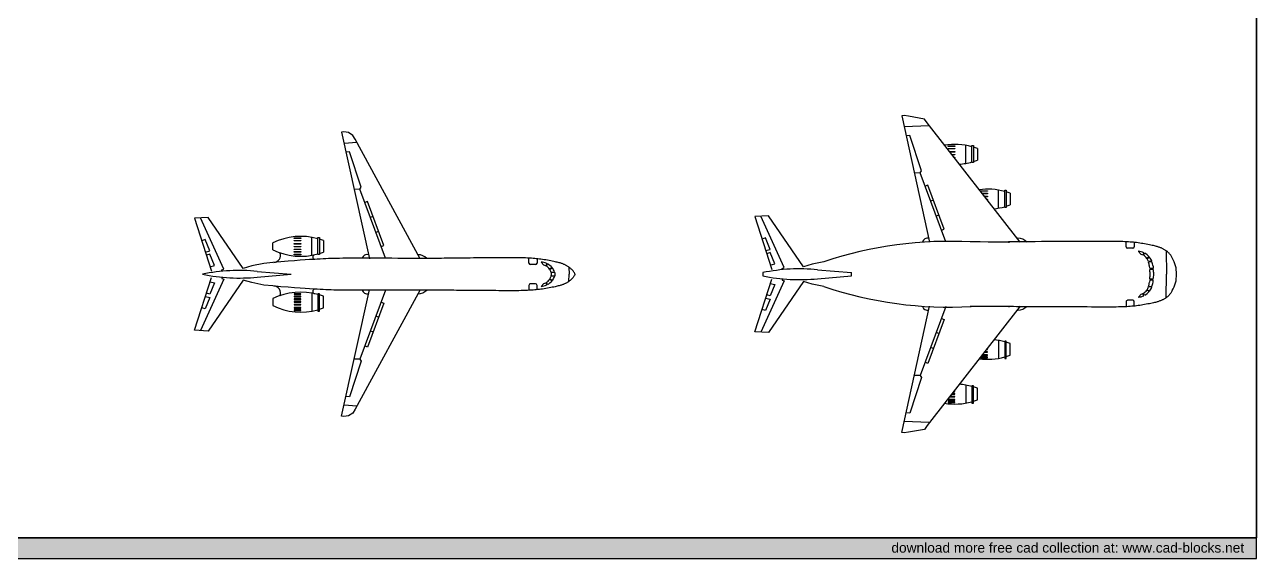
# Model space of a CAD drawing. Header units: millimetres. Extents: x 55820 to 273946, y 267258 to 385604.
# Drawn here: x 169851 to 273946, y 267258 to 312365 of the extents above; entities that cross this region are included whole.
import ezdxf

# ---------------------------------------------------------------- set-up
doc = ezdxf.new("R2010")
doc.units = ezdxf.units.MM
doc.layers.add('www.cad-blocks.net', color=7, linetype='Continuous')
doc.styles.get("Standard").update_dxf_attribs({"font": 'arial.ttf'})

# ---------------------------------------------------------------- blocks, each defined once
blk = doc.blocks.new('A$C3E202214')
for p, q in [((13215, 16106), (21082, 26202)), ((23204, 26786), (20864, 16107)), ((21082, 26202), (21304, 26524)), ((21304, 26524), (22636, 26763)), ((22636, 26763), (23025, 26816)), ((23025, 26816), (23204, 26786)), ((20940, 25939), (23000, 25854)), ((21556, 22141), (22528, 25143)), ((22528, 25143), (22838, 25115)), ((16827, 24030), (16827, 23047)), ((17147, 24294), (17147, 22841)), ((17284, 24294), (17147, 24294)), ((17284, 22841), (17284, 24294)), ((17809, 22779), (17798, 24297)), ((18724, 24248), (18724, 24202)), ((19307, 24248), (18724, 24248)), ((18724, 24042), (18724, 23996)), ((19307, 24042), (18724, 24042)), ((18736, 24202), (19307, 24202)), ((18736, 23996), (19307, 23996)), ((19307, 24202), (19307, 24248)), ((19307, 23996), (19307, 24042)), ((18724, 23779), (18724, 23733)), ((19194, 23779), (18724, 23779)), ((18724, 23539), (18724, 23493)), ((19007, 23539), (18724, 23539)), ((18724, 23310), (18724, 23264)), ((18829, 23310), (18724, 23310)), ((18736, 23733), (19158, 23733)), ((18736, 23493), (18971, 23493)), ((18736, 23264), (18793, 23264)), ((17147, 22841), (17284, 22841)), ((19500, 16139), (21671, 21969)), ((21671, 21969), (21556, 22141)), ((21671, 21969), (22146, 21959)), ((19642, 17224), (21014, 20940)), ((21014, 20940), (21254, 20851)), ((14064, 20252), (14064, 19268)), ((14384, 20515), (14384, 19062)), ((14521, 20515), (14384, 20515)), ((14521, 19062), (14521, 20515)), ((15046, 19000), (15035, 20518)), ((15961, 20469), (15961, 20423)), ((16544, 20469), (15961, 20469)), ((15961, 20263), (15961, 20217)), ((16454, 20263), (15961, 20263)), ((15961, 20000), (15961, 19954)), ((16249, 20000), (15961, 20000)), ((15973, 20423), (16544, 20423)), ((15973, 20217), (16419, 20217)), ((15973, 19954), (16214, 19954)), ((16544, 20423), (16544, 20469)), ((14384, 19062), (14521, 19062)), ((15961, 19760), (15961, 19714)), ((16062, 19760), (15961, 19760)), ((15973, 19714), (16026, 19714)), ((20547, 19675), (20784, 19587)), ((20080, 18410), (20313, 18324)), ((31524, 14035), (34483, 18341)), ((33164, 13971), (35128, 18309)), ((35634, 18284), (34212, 13818)), ((34483, 18341), (35634, 18284)), ((19874, 17144), (19642, 17224)), ((1252, 15606), (1300, 15628)), ((1300, 15628), (1350, 15649)), ((1350, 15649), (1401, 15669)), ((1401, 15669), (1454, 15689)), ((1454, 15689), (1509, 15708)), ((1509, 15708), (1568, 15726)), ((1568, 15726), (1632, 15745)), ((1632, 15745), (1700, 15764)), ((1700, 15764), (1776, 15784)), ((1776, 15784), (1860, 15804)), ((1860, 15804), (1952, 15825)), ((1952, 15825), (2055, 15848)), ((2055, 15848), (2168, 15871)), ((2168, 15871), (2290, 15896)), ((2290, 15896), (2419, 15922)), ((2419, 15922), (2554, 15948)), ((2554, 15948), (2692, 15973)), ((2692, 15973), (2832, 15997)), ((2832, 15997), (2971, 16021)), ((2971, 16021), (3108, 16042)), ((3108, 16042), (3242, 16061)), ((3242, 16061), (3373, 16079)), ((3373, 16079), (3503, 16094)), ((3503, 16094), (3635, 16108)), ((3572, 16101), (3572, 15735)), ((3635, 16108), (3769, 16120)), ((3769, 16120), (3908, 16131)), ((3908, 16131), (4053, 16141)), ((4053, 16141), (4206, 16149)), ((4206, 16149), (4369, 16157)), ((4261, 15735), (4261, 16152)), ((4369, 16157), (4541, 16164)), ((4541, 16164), (4720, 16170)), ((4720, 16170), (4905, 16176)), ((4905, 16176), (5096, 16180)), ((5096, 16180), (5290, 16183)), ((5290, 16183), (5487, 16186)), ((5487, 16186), (5685, 16187)), ((5685, 16187), (5885, 16187)), ((5885, 16187), (6094, 16186)), ((6094, 16186), (6319, 16184)), ((6319, 16184), (6570, 16182)), ((6570, 16182), (6855, 16179)), ((6855, 16179), (7181, 16177)), ((7181, 16177), (7558, 16174)), ((7558, 16174), (7994, 16172)), ((7994, 16172), (8493, 16170)), ((8493, 16170), (9043, 16168)), ((9043, 16168), (9625, 16166)), ((9625, 16166), (10224, 16165)), ((10224, 16165), (10822, 16164)), ((10822, 16164), (11402, 16162)), ((11402, 16162), (11948, 16160)), ((11948, 16160), (12442, 16158)), ((12442, 16158), (12871, 16156)), ((12871, 16156), (13233, 16153)), ((13233, 16153), (13533, 16150)), ((13533, 16150), (13773, 16146)), ((13773, 16146), (13957, 16143)), ((13957, 16143), (14086, 16140)), ((14086, 16140), (14165, 16136)), ((14123, 16127), (14120, 16126)), ((14120, 16126), (14168, 16125)), ((14153, 16129), (14123, 16127)), ((14185, 16131), (14153, 16129)), ((14165, 16136), (14196, 16134)), ((14168, 16125), (14289, 16125)), ((14196, 16134), (14185, 16131)), ((14289, 16125), (14508, 16125)), ((14508, 16125), (14849, 16127)), ((14849, 16127), (15327, 16129)), ((15327, 16129), (15921, 16131)), ((15921, 16131), (16604, 16134)), ((16604, 16134), (17347, 16136)), ((17347, 16136), (17425, 16137)), ((34353, 15512), (34725, 16478)), ((34725, 16478), (35028, 16381)), ((368, 14791), (390, 14843)), ((390, 14843), (418, 14898)), ((418, 14898), (452, 14954)), ((452, 14954), (491, 15012)), ((491, 15012), (534, 15069)), ((534, 15069), (580, 15125)), ((580, 15125), (628, 15178)), ((628, 15178), (677, 15229)), ((677, 15229), (726, 15275)), ((726, 15275), (775, 15317)), ((775, 15317), (824, 15356)), ((824, 15356), (873, 15392)), ((880, 15397), (842, 13408)), ((873, 15392), (921, 15424)), ((921, 15424), (969, 15455)), ((969, 15455), (1017, 15483)), ((1017, 15483), (1065, 15510)), ((1065, 15510), (1112, 15536)), ((1112, 15536), (1158, 15560)), ((1158, 15560), (1205, 15584)), ((1205, 15584), (1252, 15606)), ((2276, 14836), (2490, 14720)), ((2304, 14871), (2510, 14749)), ((2691, 15188), (2801, 15009)), ((2758, 15221), (2838, 15028)), ((2994, 15089), (3222, 15343)), ((3702, 15605), (4131, 15605)), ((33959, 14276), (34332, 15241)), ((34332, 15241), (34634, 15145)), ((34721, 15417), (34353, 15512)), ((1967, 14085), (1965, 13904)), ((1965, 13904), (2261, 13909)), ((1970, 13813), (2264, 13822)), ((2073, 14463), (2366, 14436)), ((2087, 14503), (2376, 14474)), ((2261, 13909), (2282, 14090)), ((30335, 13787), (27458, 13548)), ((27458, 13548), (27458, 13268)), ((29791, 14457), (30784, 14249)), ((30784, 14249), (31524, 14035)), ((33335, 13903), (33164, 13971)), ((33335, 13776), (33335, 13903)), ((34327, 14181), (33959, 14276)), ((34958, 13273), (34958, 13544)), ((880, 11420), (842, 13408)), ((1967, 12731), (1965, 12912)), ((1965, 12912), (2261, 12908)), ((1970, 13004), (2264, 12994)), ((2261, 12908), (2282, 12726)), ((30335, 13029), (27458, 13268)), ((29791, 12360), (30784, 12567)), ((30784, 12567), (31524, 12782)), ((31524, 12782), (34483, 8476)), ((33335, 12914), (33164, 12846)), ((33164, 12846), (35128, 8507)), ((33335, 13040), (33335, 12914)), ((34327, 12636), (33959, 12541)), ((33959, 12541), (34332, 11575)), ((35634, 8532), (34212, 12999)), ((368, 12025), (390, 11973)), ((390, 11973), (418, 11919)), ((418, 11919), (452, 11862)), ((452, 11862), (491, 11805)), ((491, 11805), (534, 11748)), ((534, 11748), (580, 11692)), ((580, 11692), (628, 11638)), ((628, 11638), (677, 11588)), ((677, 11588), (726, 11542)), ((726, 11542), (775, 11499)), ((775, 11499), (824, 11460)), ((824, 11460), (873, 11425)), ((2073, 12354), (2366, 12381)), ((2087, 12314), (2376, 12342)), ((2276, 11981), (2490, 12097)), ((2304, 11945), (2510, 12067)), ((2691, 11629), (2801, 11808)), ((2758, 11595), (2838, 11788)), ((2994, 11727), (3222, 11473)), ((34332, 11575), (34634, 11671)), ((873, 11425), (921, 11392)), ((921, 11392), (969, 11362)), ((969, 11362), (1017, 11333)), ((1017, 11333), (1065, 11306)), ((1065, 11306), (1112, 11281)), ((1112, 11281), (1158, 11256)), ((1158, 11256), (1205, 11233)), ((1205, 11233), (1252, 11210)), ((1252, 11210), (1300, 11188)), ((1300, 11188), (1350, 11168)), ((1350, 11168), (1401, 11147)), ((1401, 11147), (1454, 11128)), ((1454, 11128), (1509, 11109)), ((1509, 11109), (1568, 11090)), ((1568, 11090), (1632, 11071)), ((1632, 11071), (1700, 11052)), ((1700, 11052), (1776, 11033)), ((1776, 11033), (1860, 11013)), ((1860, 11013), (1952, 10991)), ((1952, 10991), (2055, 10969)), ((2055, 10969), (2168, 10945)), ((2168, 10945), (2290, 10920)), ((2290, 10920), (2419, 10894)), ((2419, 10894), (2554, 10869)), ((2554, 10869), (2692, 10844)), ((2692, 10844), (2832, 10819)), ((2832, 10819), (2971, 10796)), ((2971, 10796), (3108, 10774)), ((3108, 10774), (3242, 10755)), ((3242, 10755), (3373, 10738)), ((3373, 10738), (3503, 10722)), ((3503, 10722), (3635, 10709)), ((3572, 10715), (3572, 11081)), ((3635, 10709), (3769, 10696)), ((3702, 11211), (4131, 11211)), ((3769, 10696), (3908, 10686)), ((3908, 10686), (4053, 10676)), ((4053, 10676), (4206, 10667)), ((4206, 10667), (4369, 10659)), ((4261, 11081), (4261, 10664)), ((4369, 10659), (4541, 10652)), ((4541, 10652), (4720, 10646)), ((4720, 10646), (4905, 10641)), ((4905, 10641), (5096, 10636)), ((5096, 10636), (5290, 10633)), ((5290, 10633), (5487, 10631)), ((5487, 10631), (5685, 10630)), ((5685, 10630), (5885, 10630)), ((5885, 10630), (6094, 10631)), ((6094, 10631), (6319, 10632)), ((6319, 10632), (6570, 10635)), ((6570, 10635), (6855, 10637)), ((6855, 10637), (7181, 10640)), ((7181, 10640), (7558, 10643)), ((7558, 10643), (7994, 10645)), ((7994, 10645), (8493, 10647)), ((8493, 10647), (9043, 10649)), ((9043, 10649), (9625, 10650)), ((9625, 10650), (10224, 10651)), ((10224, 10651), (10822, 10653)), ((10822, 10653), (11402, 10654)), ((11402, 10654), (11948, 10656)), ((11948, 10656), (12442, 10658)), ((12442, 10658), (12871, 10661)), ((12871, 10661), (13233, 10664)), ((13215, 10711), (21082, 615)), ((13233, 10664), (13533, 10667)), ((13533, 10667), (13773, 10670)), ((13773, 10670), (13957, 10674)), ((13957, 10674), (14086, 10677)), ((14086, 10677), (14165, 10680)), ((14123, 10689), (14120, 10691)), ((14120, 10691), (14168, 10691)), ((14153, 10688), (14123, 10689)), ((14185, 10686), (14153, 10688)), ((14165, 10680), (14196, 10683)), ((14168, 10691), (14289, 10692)), ((14196, 10683), (14185, 10686)), ((14289, 10692), (14508, 10691)), ((14508, 10691), (14849, 10690)), ((14849, 10690), (15327, 10688)), ((15327, 10688), (15921, 10686)), ((15921, 10686), (16604, 10683)), ((16604, 10683), (17347, 10680)), ((17347, 10680), (17425, 10680)), ((19500, 10677), (21671, 4847)), ((23204, 30), (20864, 10709)), ((34721, 11400), (34353, 11305)), ((34353, 11305), (34725, 10339)), ((34725, 10339), (35028, 10435)), ((19874, 9672), (19642, 9593)), ((19642, 9593), (21014, 5876)), ((20080, 8406), (20313, 8493)), ((34483, 8476), (35634, 8532)), ((14064, 6565), (14064, 7549)), ((14384, 7754), (14521, 7754)), ((14384, 6302), (14384, 7754)), ((14521, 7754), (14521, 6302)), ((15046, 7817), (15035, 6299)), ((14521, 6302), (14384, 6302)), ((15961, 7057), (15961, 7102)), ((16062, 7057), (15961, 7057)), ((15961, 6816), (15961, 6862)), ((16249, 6816), (15961, 6816)), ((15961, 6553), (15961, 6599)), ((16454, 6553), (15961, 6553)), ((15961, 6348), (15961, 6393)), ((16544, 6348), (15961, 6348)), ((15973, 7102), (16026, 7102)), ((15973, 6862), (16214, 6862)), ((15973, 6599), (16419, 6599)), ((15973, 6393), (16544, 6393)), ((16544, 6393), (16544, 6348)), ((20547, 7141), (20784, 7229)), ((21014, 5876), (21254, 5966)), ((21671, 4847), (21556, 4676)), ((21556, 4676), (22528, 1674)), ((21671, 4847), (22146, 4857)), ((16827, 2786), (16827, 3770)), ((17147, 3976), (17284, 3976)), ((17147, 2523), (17147, 3976)), ((17284, 3976), (17284, 2523)), ((17809, 4038), (17798, 2520)), ((18724, 3507), (18724, 3552)), ((18829, 3507), (18724, 3507)), ((18724, 3278), (18724, 3324)), ((19007, 3278), (18724, 3278)), ((18736, 3552), (18793, 3552)), ((18736, 3324), (18971, 3324)), ((17284, 2523), (17147, 2523)), ((18724, 3038), (18724, 3083)), ((19194, 3038), (18724, 3038)), ((18724, 2775), (18724, 2820)), ((19307, 2775), (18724, 2775)), ((18724, 2569), (18724, 2614)), ((19307, 2569), (18724, 2569)), ((18736, 3083), (19158, 3083)), ((18736, 2820), (19307, 2820)), ((18736, 2614), (19307, 2614)), ((19307, 2820), (19307, 2775)), ((19307, 2614), (19307, 2569)), ((22528, 1674), (22838, 1701)), ((20940, 877), (23000, 962)), ((21082, 615), (21304, 293)), ((21304, 293), (22636, 53)), ((22636, 53), (23025, 0)), ((23025, 0), (23204, 30))]:
    blk.add_line(p, q)
for centre, radius, start, end in [((18738, 18961), 5418, 107.08134, 110.65904), ((18738, 18961), 5418, 80.77158, 105.5697), ((18738, 28116), 5418, 249.34096, 252.91866), ((18738, 28116), 5418, 254.4303, 266.02213), ((15975, 15182), 5418, 107.08134, 110.65904), ((15975, 15182), 5418, 82.51564, 105.5697), ((15975, 24337), 5418, 249.34096, 252.91866), ((15975, 24337), 5418, 254.4303, 264.21253), ((3702, 15735), 130, 180, 270), ((4131, 15735), 130, 270, 0), ((13403, 15389), 1056, 90.27292, 135.78999), ((19199, -17083), 33271, 71.43564, 93.19121), ((21030, 15983), 471, 20.26207, 101.32589), ((2447, 13501), 2447, 148.16274, 182.16187), ((3320, 14025), 1322, 142.16044, 158.81096), ((3320, 14025), 1322, 118.4298, 140.20928), ((3241, 14222), 901, 146.49949, 163.75717), ((3241, 14222), 901, 119.25764, 144.21593), ((3320, 14025), 1322, 93.66804, 115.16968), ((3241, 14222), 901, 105.88688, 116.6041), ((10357, 12349), 8514, 170.10452, 172.74508), ((10213, 11970), 8514, 162.97545, 165.61602), ((10319, 12720), 8131, 172.213, 174.72071), ((10222, 12343), 8131, 165.08394, 167.59164), ((31859, -1289), 15153, 78.19984, 95.77254), ((2447, 13316), 2447, 177.83813, 211.83726), ((3155, 13872), 1322, 199.77256, 200.52656), ((3155, 12945), 1322, 159.47344, 160.22744), ((10357, 14467), 8514, 187.25492, 189.89548), ((10213, 14846), 8514, 194.38398, 197.02455), ((10319, 14096), 8131, 185.27929, 187.787), ((3101, 13666), 901, 193.29991, 196.63122), ((3101, 13150), 901, 163.36878, 166.70009), ((10222, 14473), 8131, 192.40836, 194.91606), ((31859, 28105), 15153, 264.22746, 281.80016), ((3320, 12791), 1322, 201.18904, 217.83956), ((3320, 12791), 1322, 219.79072, 241.5702), ((3241, 12594), 901, 196.24283, 213.50051), ((3241, 12594), 901, 215.78407, 240.74236), ((3320, 12791), 1322, 244.83032, 266.33196), ((3241, 12594), 901, 243.3959, 254.11312), ((19199, 43899), 33271, 266.80879, 288.56436), ((3702, 11081), 130, 90, 180), ((4131, 11081), 130, 0, 90), ((13403, 11428), 1056, 224.21001, 269.72708), ((21030, 10834), 471, 258.67411, 339.73793), ((15975, 2479), 5418, 107.08134, 110.65904), ((15975, 2479), 5418, 95.78747, 105.5697), ((15975, 11634), 5418, 249.34096, 252.91866), ((15975, 11634), 5418, 254.4303, 277.48436), ((18738, -1299), 5418, 107.08134, 110.65904), ((18738, -1299), 5418, 93.97787, 105.5697), ((18738, 7855), 5418, 249.34096, 252.91866), ((18738, 7855), 5418, 254.4303, 279.22842)]:
    blk.add_arc(centre, radius, start, end)
blk = doc.blocks.new('A$C27250516')
for p, q in [((19718, 24020), (17378, 13341)), ((18785, 23758), (19150, 23997)), ((19150, 23997), (19539, 24050)), ((19539, 24050), (19718, 24020)), ((13092, 13339), (18563, 23436)), ((18421, 23173), (19514, 23088)), ((18563, 23436), (18785, 23758)), ((18070, 19375), (19042, 22377)), ((19042, 22377), (19352, 22349)), ((16013, 13373), (18185, 19203)), ((18185, 19203), (18070, 19375)), ((18185, 19203), (18660, 19193)), ((16156, 14457), (17527, 18174)), ((17527, 18174), (17768, 18084)), ((17061, 16909), (17297, 16821)), ((28038, 12516), (30997, 16822)), ((29677, 12452), (31641, 16790)), ((32148, 16765), (30726, 12299)), ((30997, 16822), (32148, 16765)), ((16594, 15644), (16827, 15557)), ((21261, 14874), (21261, 13890)), ((21718, 15137), (21581, 15137)), ((21581, 15137), (21581, 13684)), ((21718, 13684), (21718, 15137)), ((22243, 13622), (22232, 15140)), ((23741, 15091), (23158, 15091)), ((23158, 15091), (23158, 15046)), ((23741, 14885), (23158, 14885)), ((23158, 14885), (23158, 14840)), ((23741, 14622), (23158, 14622)), ((23158, 14622), (23158, 14577)), ((23170, 15046), (23741, 15046)), ((23170, 14840), (23741, 14840)), ((23170, 14577), (23741, 14577)), ((23741, 15046), (23741, 15091)), ((23741, 14840), (23741, 14885)), ((23741, 14577), (23741, 14622)), ((25536, 14085), (25536, 14680)), ((30867, 13993), (31239, 14959)), ((31239, 14959), (31542, 14862)), ((16388, 14378), (16156, 14457)), ((21581, 13684), (21718, 13684)), ((23741, 14382), (23158, 14382)), ((23158, 14382), (23158, 14336)), ((23741, 14153), (23158, 14153)), ((23158, 14153), (23158, 14108)), ((23158, 13936), (23158, 13890)), ((23741, 13936), (23158, 13936)), ((23741, 13719), (23158, 13719)), ((23158, 13719), (23158, 13673)), ((23170, 14336), (23741, 14336)), ((23170, 14108), (23741, 14108)), ((23170, 13890), (23741, 13890)), ((23170, 13673), (23741, 13673)), ((23741, 14336), (23741, 14382)), ((23741, 14108), (23741, 14153)), ((23741, 13890), (23741, 13936)), ((23741, 13673), (23741, 13719)), ((30473, 12757), (30846, 13722)), ((30846, 13722), (31148, 13626)), ((31235, 13898), (30867, 13993)), ((309, 12462), (358, 12509)), ((358, 12509), (407, 12551)), ((407, 12551), (456, 12590)), ((456, 12590), (505, 12625)), ((512, 12631), (501, 12025)), ((505, 12625), (553, 12658)), ((553, 12658), (601, 12689)), ((601, 12689), (649, 12717)), ((649, 12717), (697, 12744)), ((697, 12744), (743, 12770)), ((743, 12770), (790, 12794)), ((790, 12794), (837, 12818)), ((837, 12818), (884, 12840)), ((884, 12840), (932, 12862)), ((932, 12862), (982, 12883)), ((982, 12883), (1033, 12903)), ((1033, 12903), (1086, 12922)), ((1086, 12922), (1141, 12941)), ((1141, 12941), (1200, 12960)), ((1200, 12960), (1263, 12979)), ((1263, 12979), (1332, 12998)), ((1332, 12998), (1408, 13017)), ((1408, 13017), (1492, 13038)), ((1492, 13038), (1584, 13059)), ((1584, 13059), (1686, 13081)), ((1686, 13081), (1799, 13105)), ((1799, 13105), (1922, 13130)), ((1908, 12547), (2122, 12430)), ((1922, 13130), (2051, 13156)), ((1936, 12582), (2142, 12460)), ((2051, 13156), (2186, 13181)), ((2186, 13181), (2324, 13207)), ((2323, 12898), (2433, 12719)), ((2324, 13207), (2464, 13231)), ((2390, 12932), (2470, 12739)), ((2464, 13231), (2603, 13254)), ((2603, 13254), (2740, 13276)), ((2626, 12800), (2854, 13054)), ((2740, 13276), (2874, 13295)), ((2874, 13295), (3005, 13312)), ((3005, 13312), (3135, 13328)), ((3135, 13328), (3266, 13342)), ((3204, 13335), (3204, 12969)), ((3266, 13342), (3401, 13354)), ((3334, 12839), (3763, 12839)), ((3401, 13354), (3540, 13365)), ((3540, 13365), (3685, 13374)), ((3685, 13374), (3838, 13383)), ((3838, 13383), (4001, 13391)), ((3893, 12969), (3893, 13386)), ((4001, 13391), (4174, 13398)), ((4174, 13398), (4357, 13404)), ((4357, 13404), (4550, 13409)), ((4550, 13409), (4752, 13414)), ((4752, 13414), (4965, 13417)), ((4965, 13417), (5187, 13419)), ((5187, 13419), (5418, 13420)), ((5418, 13420), (5660, 13420)), ((5660, 13420), (5909, 13419)), ((5909, 13419), (6166, 13418)), ((6166, 13418), (6429, 13416)), ((6429, 13416), (6696, 13413)), ((6696, 13413), (6966, 13410)), ((6966, 13410), (7239, 13408)), ((7239, 13408), (7512, 13405)), ((7512, 13405), (7785, 13403)), ((7785, 13403), (8056, 13402)), ((8056, 13402), (8325, 13400)), ((8325, 13400), (8588, 13399)), ((8588, 13399), (8847, 13397)), ((8847, 13397), (9099, 13396)), ((9099, 13396), (9342, 13394)), ((9342, 13394), (9577, 13392)), ((9577, 13392), (9802, 13389)), ((9802, 13389), (10018, 13387)), ((10018, 13387), (10228, 13383)), ((10228, 13383), (10435, 13380)), ((10435, 13380), (10640, 13377)), ((10640, 13377), (10846, 13373)), ((10846, 13373), (11055, 13370)), ((11055, 13370), (11270, 13367)), ((11270, 13367), (11492, 13365)), ((11492, 13365), (11726, 13362)), ((11726, 13362), (11976, 13361)), ((11976, 13361), (12246, 13360)), ((12246, 13360), (12539, 13359)), ((12539, 13359), (12861, 13359)), ((12861, 13359), (13215, 13359)), ((13215, 13359), (13605, 13360)), ((13605, 13360), (14033, 13362)), ((14033, 13362), (14493, 13365)), ((14493, 13365), (14976, 13367)), ((14976, 13367), (15472, 13370)), ((15472, 13370), (15973, 13373)), ((15973, 13373), (16470, 13375)), ((16470, 13375), (16955, 13377)), ((16955, 13377), (17418, 13379)), ((17418, 13379), (17852, 13380)), ((17852, 13380), (18257, 13379)), ((18257, 13379), (18635, 13378)), ((18635, 13378), (18985, 13377)), ((18985, 13377), (19311, 13374)), ((19311, 13374), (19613, 13371)), ((19613, 13371), (19892, 13367)), ((19892, 13367), (20150, 13362)), ((20150, 13362), (20388, 13357)), ((20388, 13357), (20614, 13351)), ((20614, 13351), (20835, 13343)), ((20835, 13343), (21056, 13334)), ((21056, 13334), (21285, 13324)), ((21285, 13324), (21530, 13311)), ((21530, 13311), (21797, 13297)), ((21797, 13297), (22094, 13280)), ((22094, 13280), (22427, 13260)), ((22427, 13260), (22802, 13237)), ((22802, 13237), (23227, 13208)), ((23227, 13208), (23707, 13173)), ((23707, 13173), (24248, 13129)), ((24248, 13129), (24857, 13077)), ((24857, 13077), (25541, 13013)), ((25541, 13013), (26305, 12938)), ((26305, 12938), (27298, 12730)), ((27298, 12730), (28038, 12516)), ((30841, 12662), (30473, 12757)), ((0, 12025), (22, 12077)), ((0, 12025), (22, 11973)), ((22, 12077), (50, 12131)), ((22, 11973), (50, 11919)), ((50, 12131), (84, 12188)), ((50, 11919), (84, 11862)), ((84, 12188), (123, 12245)), ((84, 11862), (123, 11805)), ((123, 12245), (166, 12303)), ((123, 11805), (166, 11748)), ((166, 12303), (212, 12358)), ((166, 11748), (212, 11692)), ((212, 12358), (260, 12412)), ((212, 11692), (260, 11638)), ((260, 12412), (309, 12462)), ((260, 11638), (309, 11588)), ((309, 11588), (358, 11542)), ((358, 11542), (407, 11499)), ((407, 11499), (456, 11460)), ((456, 11460), (505, 11425)), ((512, 11420), (501, 12025)), ((1705, 12174), (1998, 12147)), ((1705, 11877), (1998, 11904)), ((1719, 12214), (2008, 12185)), ((1719, 11837), (2008, 11865)), ((1908, 11504), (2122, 11620)), ((1936, 11468), (2142, 11590)), ((26849, 12269), (23972, 12029)), ((26849, 11782), (23972, 12021)), ((27298, 11320), (28038, 11535)), ((28038, 11535), (30997, 7228)), ((29849, 12384), (29677, 12452)), ((29849, 11666), (29677, 11599)), ((29677, 11599), (31641, 7260)), ((29849, 12257), (29849, 12384)), ((29849, 11793), (29849, 11666)), ((32148, 7285), (30726, 11751)), ((505, 11425), (553, 11392)), ((553, 11392), (601, 11362)), ((601, 11362), (649, 11333)), ((649, 11333), (697, 11306)), ((697, 11306), (743, 11281)), ((743, 11281), (790, 11256)), ((790, 11256), (837, 11233)), ((837, 11233), (884, 11210)), ((884, 11210), (932, 11188)), ((932, 11188), (982, 11168)), ((982, 11168), (1033, 11147)), ((1033, 11147), (1086, 11128)), ((1086, 11128), (1141, 11109)), ((1141, 11109), (1200, 11090)), ((1200, 11090), (1263, 11071)), ((1263, 11071), (1332, 11052)), ((1332, 11052), (1408, 11033)), ((1408, 11033), (1492, 11013)), ((1492, 11013), (1584, 10991)), ((1584, 10991), (1686, 10969)), ((1686, 10969), (1799, 10945)), ((1799, 10945), (1922, 10920)), ((1922, 10920), (2051, 10894)), ((2051, 10894), (2186, 10869)), ((2186, 10869), (2324, 10844)), ((2323, 11152), (2433, 11331)), ((2324, 10844), (2464, 10819)), ((2390, 11118), (2470, 11311)), ((2464, 10819), (2603, 10796)), ((2603, 10796), (2740, 10774)), ((2626, 11250), (2854, 10996)), ((2740, 10774), (2874, 10755)), ((2874, 10755), (3005, 10738)), ((3005, 10738), (3135, 10722)), ((3135, 10722), (3266, 10709)), ((3204, 10715), (3204, 11081)), ((3266, 10709), (3401, 10696)), ((3334, 11211), (3763, 11211)), ((3401, 10696), (3540, 10686)), ((3540, 10686), (3685, 10676)), ((3685, 10676), (3838, 10667)), ((3838, 10667), (4001, 10659)), ((3893, 11081), (3893, 10664)), ((4001, 10659), (4174, 10652)), ((4174, 10652), (4357, 10646)), ((4357, 10646), (4550, 10641)), ((4550, 10641), (4752, 10636)), ((4752, 10636), (4965, 10633)), ((4965, 10633), (5187, 10631)), ((5187, 10631), (5418, 10630)), ((5418, 10630), (5660, 10630)), ((5660, 10630), (5909, 10631)), ((5909, 10631), (6166, 10632)), ((6166, 10632), (6429, 10635)), ((6429, 10635), (6696, 10637)), ((6696, 10637), (6966, 10640)), ((6966, 10640), (7239, 10643)), ((7239, 10643), (7512, 10645)), ((7512, 10645), (7785, 10647)), ((7785, 10647), (8056, 10649)), ((8056, 10649), (8325, 10650)), ((8325, 10650), (8588, 10651)), ((8588, 10651), (8847, 10653)), ((8847, 10653), (9099, 10654)), ((9099, 10654), (9342, 10656)), ((9342, 10656), (9577, 10658)), ((9577, 10658), (9802, 10661)), ((9802, 10661), (10018, 10664)), ((10018, 10664), (10228, 10667)), ((10228, 10667), (10435, 10670)), ((10435, 10670), (10640, 10674)), ((10640, 10674), (10846, 10677)), ((10846, 10677), (11055, 10680)), ((11055, 10680), (11270, 10683)), ((11270, 10683), (11492, 10686)), ((11492, 10686), (11726, 10688)), ((11726, 10688), (11976, 10689)), ((11976, 10689), (12246, 10691)), ((12246, 10691), (12539, 10691)), ((12539, 10691), (12861, 10692)), ((12861, 10692), (13215, 10691)), ((13092, 10711), (18563, 615)), ((13215, 10691), (13605, 10690)), ((13605, 10690), (14033, 10688)), ((14033, 10688), (14493, 10686)), ((14493, 10686), (14976, 10683)), ((14976, 10683), (15472, 10680)), ((15472, 10680), (15973, 10677)), ((15973, 10677), (16470, 10675)), ((16013, 10677), (18185, 4847)), ((16470, 10675), (16955, 10673)), ((16955, 10673), (17418, 10671)), ((19718, 30), (17378, 10709)), ((17418, 10671), (17852, 10671)), ((17852, 10671), (18257, 10671)), ((18257, 10671), (18635, 10672)), ((18635, 10672), (18985, 10673)), ((18985, 10673), (19311, 10676)), ((19311, 10676), (19613, 10679)), ((19613, 10679), (19892, 10683)), ((19892, 10683), (20150, 10688)), ((20150, 10688), (20388, 10693)), ((20388, 10693), (20614, 10700)), ((20614, 10700), (20835, 10707)), ((20835, 10707), (21056, 10716)), ((21056, 10716), (21285, 10726)), ((21285, 10726), (21530, 10739)), ((21530, 10739), (21797, 10753)), ((21797, 10753), (22094, 10770)), ((22094, 10770), (22427, 10790)), ((22243, 10428), (22232, 8910)), ((22427, 10790), (22802, 10813)), ((22802, 10813), (23227, 10842)), ((23227, 10842), (23707, 10878)), ((23707, 10878), (24248, 10921)), ((24248, 10921), (24857, 10974)), ((24857, 10974), (25541, 11037)), ((25541, 11037), (26305, 11112)), ((26305, 11112), (27298, 11320)), ((30841, 11388), (30473, 11294)), ((30473, 11294), (30846, 10328)), ((30846, 10328), (31148, 10424)), ((16388, 9672), (16156, 9593)), ((16156, 9593), (17527, 5876)), ((21261, 9176), (21261, 10160)), ((21581, 8913), (21581, 10366)), ((21581, 10366), (21718, 10366)), ((21718, 10366), (21718, 8913)), ((23158, 10331), (23158, 10377)), ((23741, 10331), (23158, 10331)), ((23158, 10114), (23158, 10160)), ((23741, 10114), (23158, 10114)), ((23158, 9897), (23158, 9943)), ((23741, 9897), (23158, 9897)), ((23158, 9668), (23158, 9714)), ((23741, 9668), (23158, 9668)), ((23158, 9428), (23158, 9474)), ((23741, 9428), (23158, 9428)), ((23170, 10377), (23741, 10377)), ((23170, 10160), (23741, 10160)), ((23170, 9943), (23741, 9943)), ((23170, 9714), (23741, 9714)), ((23170, 9474), (23741, 9474)), ((23741, 10377), (23741, 10331)), ((23741, 10160), (23741, 10114)), ((23741, 9943), (23741, 9897)), ((23741, 9714), (23741, 9668)), ((23741, 9474), (23741, 9428)), ((25536, 9965), (25536, 9371)), ((31235, 10152), (30867, 10057)), ((30867, 10057), (31239, 9091)), ((16594, 8406), (16827, 8493)), ((21718, 8913), (21581, 8913)), ((23158, 9165), (23158, 9211)), ((23741, 9165), (23158, 9165)), ((23158, 8959), (23158, 9005)), ((23741, 8959), (23158, 8959)), ((23170, 9211), (23741, 9211)), ((23170, 9005), (23741, 9005)), ((23741, 9211), (23741, 9165)), ((23741, 9005), (23741, 8959)), ((31239, 9091), (31542, 9188)), ((17061, 7141), (17297, 7229)), ((30997, 7228), (32148, 7285)), ((17527, 5876), (17768, 5966)), ((18185, 4847), (18070, 4676)), ((18070, 4676), (19042, 1674)), ((18185, 4847), (18660, 4857)), ((19042, 1674), (19352, 1701)), ((18421, 877), (19514, 962)), ((18563, 615), (18785, 293)), ((18785, 293), (19150, 53)), ((19150, 53), (19539, 0)), ((19539, 0), (19718, 30))]:
    blk.add_line(p, q)
for centre, radius, start, end in [((23172, 9805), 5418, 107.08134, 110.65904), ((23172, 9805), 5418, 64.13243, 105.5697), ((13280, 12622), 1056, 90.27292, 135.78999), ((17544, 13216), 471, 20.26207, 101.32589), ((23172, 18959), 5418, 249.34096, 252.91866), ((23172, 18959), 5418, 254.4303, 295.86757), ((21971, 13479), 193, 275.05882, 77.82855), ((25479, 13607), 587, 156.82197, 268.21246), ((2952, 11736), 1322, 142.16044, 158.81096), ((2952, 11736), 1322, 118.4298, 140.20928), ((2873, 11933), 901, 119.25764, 144.21593), ((2952, 11736), 1322, 93.66804, 115.16968), ((2873, 11933), 901, 105.88688, 116.6041), ((3334, 12969), 130, 180, 270), ((3763, 12969), 130, 270, 0), ((2952, 11736), 1322, 160.65447, 167.3565), ((2952, 12314), 1322, 192.6435, 199.34553), ((2952, 12314), 1322, 201.18904, 217.83956), ((2952, 12314), 1322, 219.79072, 241.5702), ((2873, 11933), 901, 166.29528, 173.82916), ((2873, 12117), 901, 186.17084, 193.70472), ((2873, 11933), 901, 146.49949, 163.75717), ((2873, 12117), 901, 196.24283, 213.50051), ((2873, 12117), 901, 215.78407, 240.74236), ((28373, -2808), 15153, 78.19984, 95.77254), ((28373, 26858), 15153, 264.22746, 281.80016), ((2952, 12314), 1322, 244.83032, 266.33196), ((2873, 12117), 901, 243.3959, 254.11312), ((3334, 11081), 130, 90, 180), ((3763, 11081), 130, 0, 90), ((13280, 11428), 1056, 224.21001, 269.72708), ((17544, 10834), 471, 258.67411, 339.73793), ((23172, 5091), 5418, 64.13243, 105.5697), ((21971, 10572), 193, 282.17145, 84.94118), ((25479, 10443), 587, 91.78754, 203.17803), ((23172, 5091), 5418, 107.08134, 110.65904), ((23172, 14245), 5418, 254.4303, 295.86757), ((23172, 14245), 5418, 249.34096, 252.91866)]:
    blk.add_arc(centre, radius, start, end)
blk = doc.blocks.new('FORMAT')
at = {"layer": 'www.cad-blocks.net', "true_color": 0x546d8e}
h = blk.add_hatch(color=155, dxfattribs=at)
h.set_gradient(color1=(68, 68, 68), color2=(84, 109, 142), tint=1)
h.paths.add_polyline_path([(65888, 269003), (65888, 267258), (273946, 267258), (273946, 269003)])
at = {"layer": 'www.cad-blocks.net', "color": 155, "true_color": 0x546d8e}
for p, q in [((273946, 267258), (273946, 385604)), ((273946, 382774), (273946, 269003)), ((273946, 269003), (65888, 269003)), ((65888, 269003), (273946, 269003)), ((65888, 269003), (273946, 269003)), ((65888, 269003), (273946, 269003)), ((65888, 267258), (273946, 267258))]:
    blk.add_line(p, q, dxfattribs=at)
at = {"layer": 'www.cad-blocks.net', "insert": (243102, 268573), "char_height": 829.24, "attachment_point": 1}
blk.add_mtext_dynamic_manual_height_columns('{\\C255;\\c16777215;download more free cad collection at: www.cad-blocks.net}', width=45138.16, gutter_width=12.5, heights=[0], dxfattribs=at)

msp = doc.modelspace()

# ---------------------------------------------------------------- block references
msp.add_blockref('FORMAT', (0, 0))
at = {"rotation": 180}
for name, p in [('A$C3E202214', (267197, 304678)), ('A$C27250516', (216360, 303295))]:
    msp.add_blockref(name, p, dxfattribs=at)

doc.saveas('drawing.dxf')
